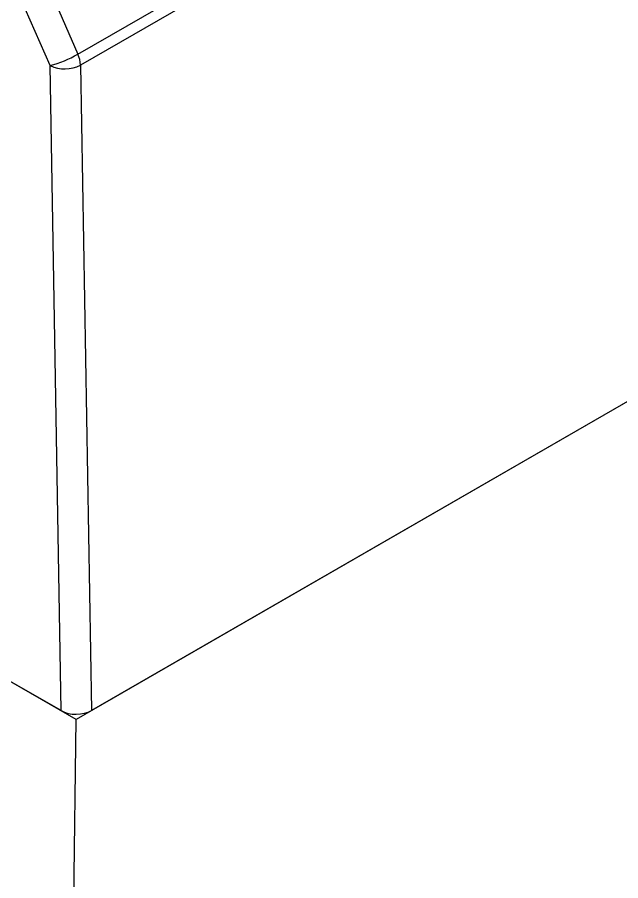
# Model space of a CAD drawing. Extents: x 7 to 135, y 3 to 97.
# Drawn here: x 99.184 to 100.025, y 74.231 to 75.435 of the extents above; entities that cross this region are included whole.
import ezdxf

# ---------------------------------------------------------------- set-up
doc = ezdxf.new("R2010")
doc.units = 0
doc.header["$MEASUREMENT"] = 0
doc.layers.add('OBJECT', color=7, linetype='CONTINUOUS')

msp = doc.modelspace()

# ---------------------------------------------------------------- linework, layer by layer
at = {"layer": 'OBJECT'}
for p, q in [((99.2298, 75.3679), (98.9507, 76.0065)), ((98.9986, 76.0014), (99.2686, 75.3837)), ((99.2686, 75.3837), (100.0189, 75.8169)), ((100.0225, 75.8015), (99.2722, 75.3684)), ((99.2452, 74.4685), (99.2298, 75.3679)), ((99.2722, 75.3684), (99.2876, 74.4686)), ((100.0629, 74.9161), (99.2664, 74.4564)), ((100.0629, 74.9161), (99.2876, 74.4686)), ((99.2664, 74.4564), (99.1665, 74.5137)), ((99.2452, 74.4685), (99.1665, 74.5137)), ((99.255, 73.5792), (99.2664, 74.4564))]:
    msp.add_line(p, q, dxfattribs=at)
for centre, radius, start, end in [((99.1916, 75.5173), 0.1542, 284.3607, 299.9705), ((99.2315, 75.3669), 0.0407, 2.1912, 24.4656), ((99.2505, 75.41), 0.0469, 243.7914, 297.5345)]:
    msp.add_arc(centre, radius, start, end, dxfattribs=at)
msp.add_ellipse((99.2664, 74.4808), major_axis=(0.03, 0.0001), ratio=0.57585, start_param=3.925902, end_param=5.496698, dxfattribs=at)
msp.add_open_spline([(100.0629, 74.9161), (100.0602, 75.0451), (100.0538, 75.3446), (100.0339, 75.6358), (100.0225, 75.8015)], degree=3, knots=[0, 0, 0, 0, 0.430633, 1, 1, 1, 1], dxfattribs=at)

doc.saveas('drawing.dxf')
